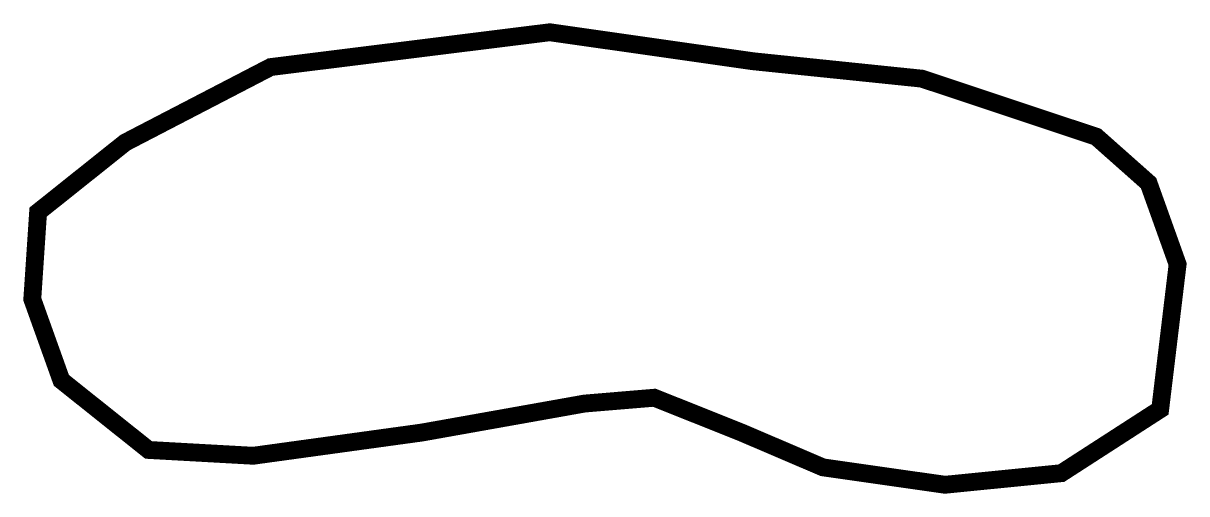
# Model space of a CAD drawing. Extents: x -0.03 to 6.49, y 0.07 to 2.71.
import ezdxf

# ---------------------------------------------------------------- set-up
doc = ezdxf.new("R2010")
doc.units = 0
doc.header["$MEASUREMENT"] = 0
doc.layers.get('0').update_dxf_attribs({"linetype": 'CONTINUOUS'})

msp = doc.modelspace()

# ---------------------------------------------------------------- linework, layer by layer
at = {"const_width": 0.1}
msp.add_lwpolyline([(0.6736, 0.3175), (0.1852, 0.7077), (0.0223, 1.163), (0.0549, 1.6509), (0.5434, 2.0411), (1.3575, 2.4639), (2.9206, 2.659), (4.0603, 2.4964), (5.0047, 2.3989), (5.9816, 2.0736), (6.2747, 1.8135), (6.4375, 1.3582), (6.3398, 0.5451), (5.7862, 0.1874), (5.1349, 0.1223), (4.4511, 0.2199), (3.9952, 0.415), (3.5067, 0.6102), (3.1159, 0.5776), (2.2041, 0.415), (1.2598, 0.2849), (0.6736, 0.3175)], close=True, dxfattribs=at)

doc.saveas('drawing.dxf')
